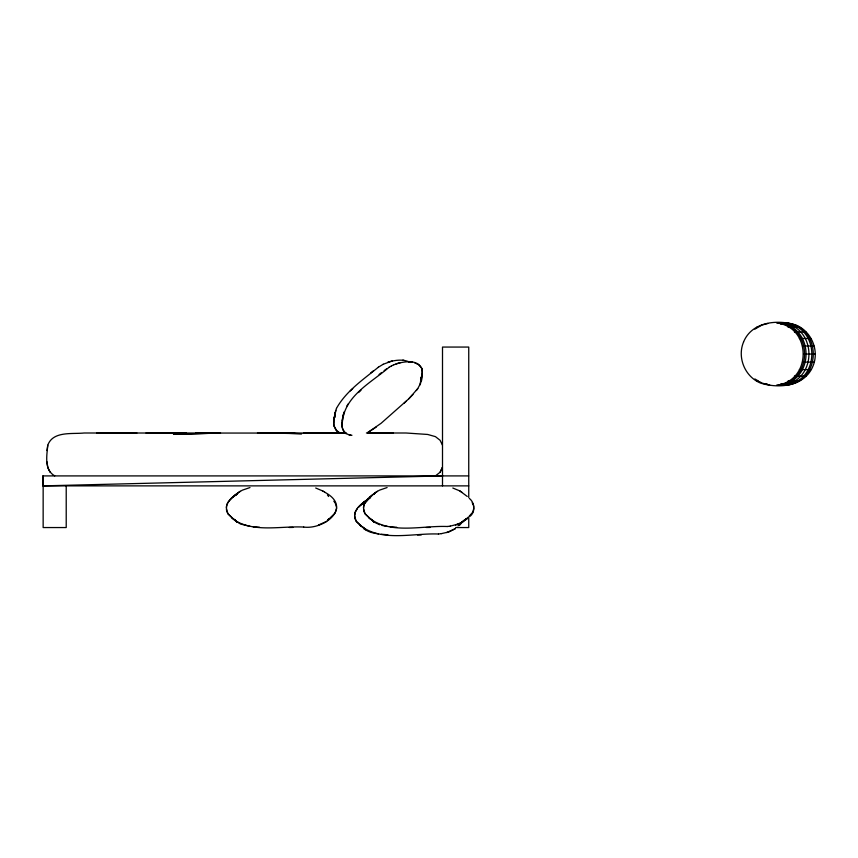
<?xml version="1.0" encoding="UTF-8"?>
<svg xmlns="http://www.w3.org/2000/svg" width="858" height="858" viewBox="0 0 858 858"><rect width="100%" height="100%" fill="white"/><g stroke="black" fill="none" stroke-linecap="round" stroke-linejoin="round"><path stroke-width="1.29" d="M421.321 379.408L421.385 377.67L420.592 383.269L417.749 388.61L408.826 398.766L381.091 423.294L367.417 432.775L376.233 427.091M343.05 417.546C347.587 394.326 372.447 381.585 389.092 367.267M226.437 507.786L226.469 506.51M354.708 515.283L354.74 514.017M363.545 507.786L363.588 506.51M336.668 508.451L335.124 513.02L327.488 520.441L328.496 519.154M473.777 508.451L472.801 512.151L469.208 516.216M333.719 422.586L333.783 421.632M341.967 424.238L343.94 412.055M336.465 408.429L334.288 417.009L333.794 424.646M333.891 420.088L335.682 410.392M420.967 367.245C424.174 368.618 420.613 390.175 420.838 377.198M419.884 384.974L421.171 378.582M226.469 506.96L226.802 504.794M354.74 514.468L355.062 512.301M363.588 506.96C364.543 499.571 371.814 495.313 377.391 491.269M421.053 381.585L421.267 379.933M54.74 475.89C43.887 469.787 46.89 455.448 47.769 445.216C52.949 430.877 72.061 434.266 84.138 433L170.56 433.022M421.321 379.064L422.211 372.093L421.761 368.532L422.136 369.777M46.997 450.536L47.769 445.216M334.288 417.32L334.03 418.961M342.535 418.972L342.278 420.602M421.031 381.445L421.299 379.644M335.103 412.537L334.995 417.46M343.35 414.189C342.138 420.635 339.907 429.214 346.182 433.816M226.576 506.123C228.153 499.184 234.845 495.163 240.283 491.269M354.847 513.631C356.424 506.692 363.106 502.67 368.543 498.766M363.695 506.123L364.275 504.311M227.166 504.311C226.823 501.211 244.873 487.451 234.781 495.634L237.001 493.8M355.426 511.818L357.325 508.687M336.454 408.408C346.106 391.066 363.309 379.472 378.399 367.181M440.079 472.254L442.396 467.492L440.079 472.254L435.435 475.89M364.446 503.903L370.967 496.396M464.039 520.163L459.416 525.45M464.596 520.441L468.093 517.235M236.905 493.833L235.553 495.291L236.679 494.058M374.045 493.79L373.144 494.605M346.922 405.888L348.359 403.732M416.355 390.519L417.749 388.61M462.891 521.138L457.936 525.868M327.917 519.969L328.914 518.822L327.745 520.163M465.025 519.969L466.023 518.822L464.854 520.163M365.09 501.415L362.891 504.182L365.197 501.297L363.041 503.142L366.227 500.504M470.205 516.205C475.589 511.658 474.742 502.681 469.39 498.444M412.945 394.53L408.826 398.766M358.279 507.528L365.83 500.836M350.268 390.916L352.724 388.642M358.515 392.556L360.971 390.283M404.161 403.174L406.553 400.954M363.76 502.552L364.521 501.909M232.872 497.222L235.296 495.195M369.98 497.222L372.404 495.195M361.132 504.729L363.556 502.691M373.788 494.058L375.332 492.771L373.369 494.412M371.889 495.634L372.608 495.045M370.838 372.876L373.391 370.838M379.086 374.517L381.638 372.49M467.342 518.725L459.931 523.616L450.257 526.126M303.721 527.059C324.281 529.869 353.174 507.282 324.581 492.127M441.409 533.633L449.013 531.906L455.33 528.614M384.137 370.592L386.626 368.843M238.224 492.621L242.353 490.175L249.978 487.559M375.332 492.621L379.461 490.175L387.087 487.559M366.484 500.117L370.613 497.672M326.684 521.385L318.404 525.075M463.792 521.385L455.523 525.075M454.944 528.893L446.675 532.582M378.378 367.203L383.236 364.253M383.204 364.275L392.342 360.896M393.779 364.779L400.589 362.548M754.858 329.161L757.507 327.627M761.936 325.064L758.397 327.113L756.949 327.113M389.06 367.288L391.484 365.905M391.452 365.926L393.811 364.757M762.923 324.796L764.896 324.27M765.883 324.002L767.856 323.477M776.565 385.167C812.011 381.22 812.011 326.887 776.565 322.94M778.013 385.167C813.459 381.22 813.459 326.887 778.013 322.94M779.461 385.167C814.907 381.22 814.907 326.887 779.461 322.94M782.346 385.167C817.792 381.22 817.792 326.887 782.346 322.94M785.242 385.167C820.688 381.22 820.688 326.887 785.242 322.94M786.689 385.167C822.136 381.22 822.136 326.887 786.689 322.94M387.816 362.173C394.894 360.167 403.464 358.73 410.188 362.462M396.064 363.824C404.322 361.593 417.953 358.891 421.9 369.004L421.761 368.532M447.308 526.512L450.225 526.126M438.459 534.019L441.377 533.633M447.275 526.512C422.05 525.407 390.175 534.845 368.865 517.782M438.427 534.019C413.213 532.915 381.327 542.353 360.017 525.289M303.7 527.059C281.317 525.879 255.727 532.528 235.467 520.806L237.023 522.093L231.757 517.782M66.216 485.875L66.216 527.552L43.147 527.552L43.147 485.875L442.503 475.911M207.722 433.054L220.474 433L197.297 433.022L220.474 433L173.509 434.363L220.356 433.043M289.253 527.488L292.996 527.423M426.362 527.488L430.105 527.434M417.514 534.984L421.257 534.942M208.569 433.129L220.485 433.033L148.112 433.033L159.062 433M206.96 433.086L220.27 433.033M159.513 433.065L186.411 433M136.883 433L96.825 433.033L108.902 433M207.196 433.054L282.968 433.054L270.088 433.022M780.512 324.002L792.084 324.002M788.009 327.113L799.57 327.113M794.433 332.057L806.005 332.057M799.377 338.502L810.939 338.502M802.477 346.01L814.038 346.01M803.538 354.054L815.1 354.054M802.477 362.108L814.038 362.108M799.377 369.616L810.939 369.616M794.433 376.061L806.005 376.061M756.949 381.006L758.397 381.006L754.858 378.957M788.009 381.006L799.57 381.006M764.435 384.116L767.331 384.116M780.512 384.116L792.084 384.116M257.464 433L294.605 433M331.939 433.011L344.133 433M270.034 433.011L332.486 433.054M346.106 433L318.962 433L332.732 433.086M366.409 433L406.027 433L427.692 434.459L435.435 436.636L440.079 440.272L442.396 445.012M468.747 485.875L42.9 485.875L42.9 475.911L468.64 475.911M455.63 527.552L468.747 527.552L468.747 517.127M393.339 433.033L367.9 433.011M146.042 433L158.237 433.011M195.56 433L207.754 433.011M281.585 433L292.868 433.022L269.68 433.033L282.454 433.054M303.764 433L330.662 433.065M301.684 433.708L269.691 433.033L281.606 433.129M269.905 433.033L283.215 433.108M281.585 433.151L301.512 433.698M403.239 360.371L402.638 360.339L404.193 360.414M411.486 362.012L410.885 361.99L412.441 362.065M396.686 527.262L390.229 526.78M387.837 534.77L381.392 534.277M259.577 527.262L253.121 526.78M342.01 425.236C341.913 430.544 346.6 435.349 351.952 435.263M387.28 526.415L381.992 525.418M378.432 533.923C372.973 532.957 366.398 532.024 362.998 527.112M250.171 526.415L240.476 524.002L235.51 520.677M415.015 363.245L415.722 363.363M348.916 434.77L350.697 435.135M761.936 383.054L769.84 385.167M340.647 433.333L337.934 432.164L335.886 430.062L333.934 425.45M452.81 488.009L459.867 490.948L467.245 496.45M315.701 488.009L322.919 491.055M379.676 524.774L374.163 522.114L371.846 519.605M409.202 362.355L408.397 361.979M416.999 363.813L417.782 364.135L416.645 363.62M339.736 432.786L336.851 430.748L334.191 426.469M759.276 381.52L761.057 382.539M461.851 492.235L459.867 490.948M322.672 490.894L324.742 492.235M374.067 521.986L371.085 519.272L374.131 522.093L372.619 520.677M365.218 529.493L356.295 521.439L354.88 518.522L354.708 514.832M237.023 522.093L233.977 519.272L235.768 520.924L234.738 519.605M372.158 520.409L365.143 513.931L363.728 511.014L363.545 507.335M235.049 520.409L228.024 513.931L226.619 511.014L226.437 507.335M418.447 364.553L420.495 366.666M370.077 518.822L365.015 513.663L363.556 508.944M363.556 528.163L365.283 529.601L363.781 528.185M361.229 526.329L356.177 521.171L354.708 516.441M232.968 518.822L227.906 513.663L226.448 508.944M333.826 501.211L334.577 502.102M328.603 496.503L327.424 494.916M472.19 502.724L473.155 504.493M335.081 502.724L336.658 507.293M47.769 467.524L50.096 472.254M473.337 504.847L473.766 507.293M46.997 461.84L47.769 467.363M333.934 425.836L333.762 423.584M42.9 475.911L43.147 485.875M468.747 497.597L468.747 347.061L442.503 347.061L442.503 485.875M743.543 342.052C737.033 357.518 744.948 376.705 760.488 383.054C778.946 388.942 804.75 386.486 812.987 366.066C819.487 350.6 811.571 331.413 796.031 325.064C777.573 319.176 751.769 321.632 743.543 342.052M374.163 522.114L372.844 520.967L374.152 522.114M365.315 529.611L363.996 528.474L365.304 529.611"/></g></svg>
